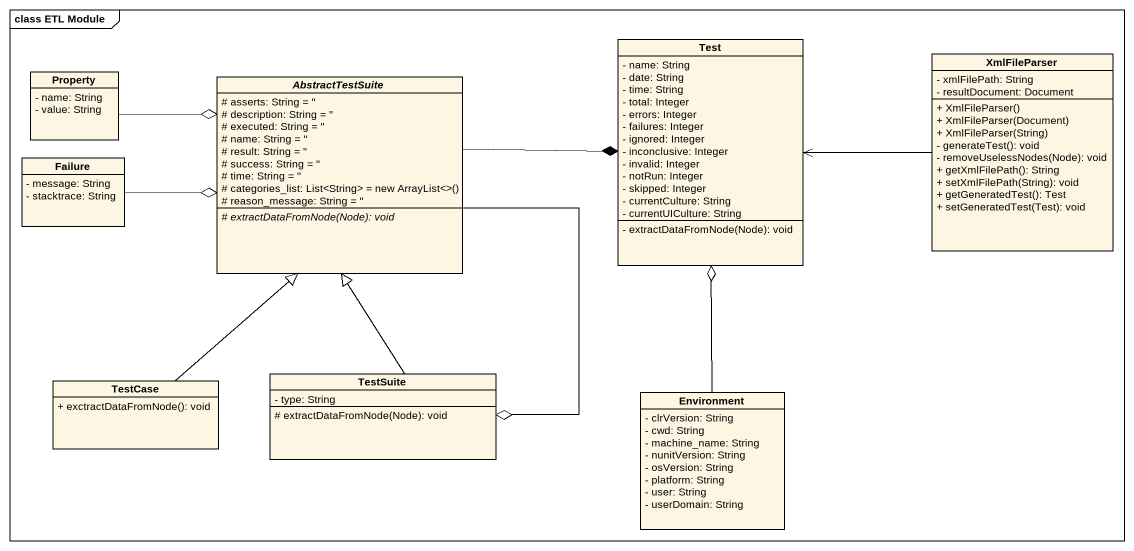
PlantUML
@startuml
mainframe class ETL Module
hide circle
hide empty members
skinparam classAttributeIconSize 0
class Test {
  - name: String
  - date: String
  - time: String
  - total: Integer
  - errors: Integer
  - failures: Integer
  - ignored: Integer
  - inconclusive: Integer
  - invalid: Integer
  - notRun: Integer
  - skipped: Integer
  - currentCulture: String
  - currentUICulture: String
  - extractDataFromNode(Node): void
}
class XmlFileParser {
  - xmlFilePath: String
  - resultDocument: Document
  + XmlFileParser()
  + XmlFileParser(Document)
  + XmlFileParser(String)
  - generateTest(): void
  - removeUselessNodes(Node): void
  + getXmlFilePath(): String
  + setXmlFilePath(String): void
  + getGeneratedTest(): Test
  + setGeneratedTest(Test): void
}
class Property {
  - name: String
  - value: String
}
abstract class AbstractTestSuite {
  # asserts: String = ''
  # description: String = ''
  # executed: String = ''
  # name: String = ''
  # result: String = ''
  # success: String = ''
  # time: String = ''
  {field} # categories_list: List<String> = new ArrayList<>()
  # reason_message: String = ''
  {abstract} # extractDataFromNode(Node): void
}
class Failure {
  - message: String
  - stacktrace: String
}
class TestCase {
  + exctractDataFromNode(): void
}
class TestSuite {
  - type: String
  # extractDataFromNode(Node): void
}
class Environment {
  - clrVersion: String
  - cwd: String
  - machine_name: String
  - nunitVersion: String
  - osVersion: String
  - platform: String
  - user: String
  - userDomain: String
}
XmlFileParser -left-> Test
Property -right-o AbstractTestSuite
AbstractTestSuite -right-* Test
AbstractTestSuite --o TestSuite
Failure -right-o AbstractTestSuite
TestCase -up-|> AbstractTestSuite
TestSuite -up-|> AbstractTestSuite
Environment -up-o Test
@enduml
